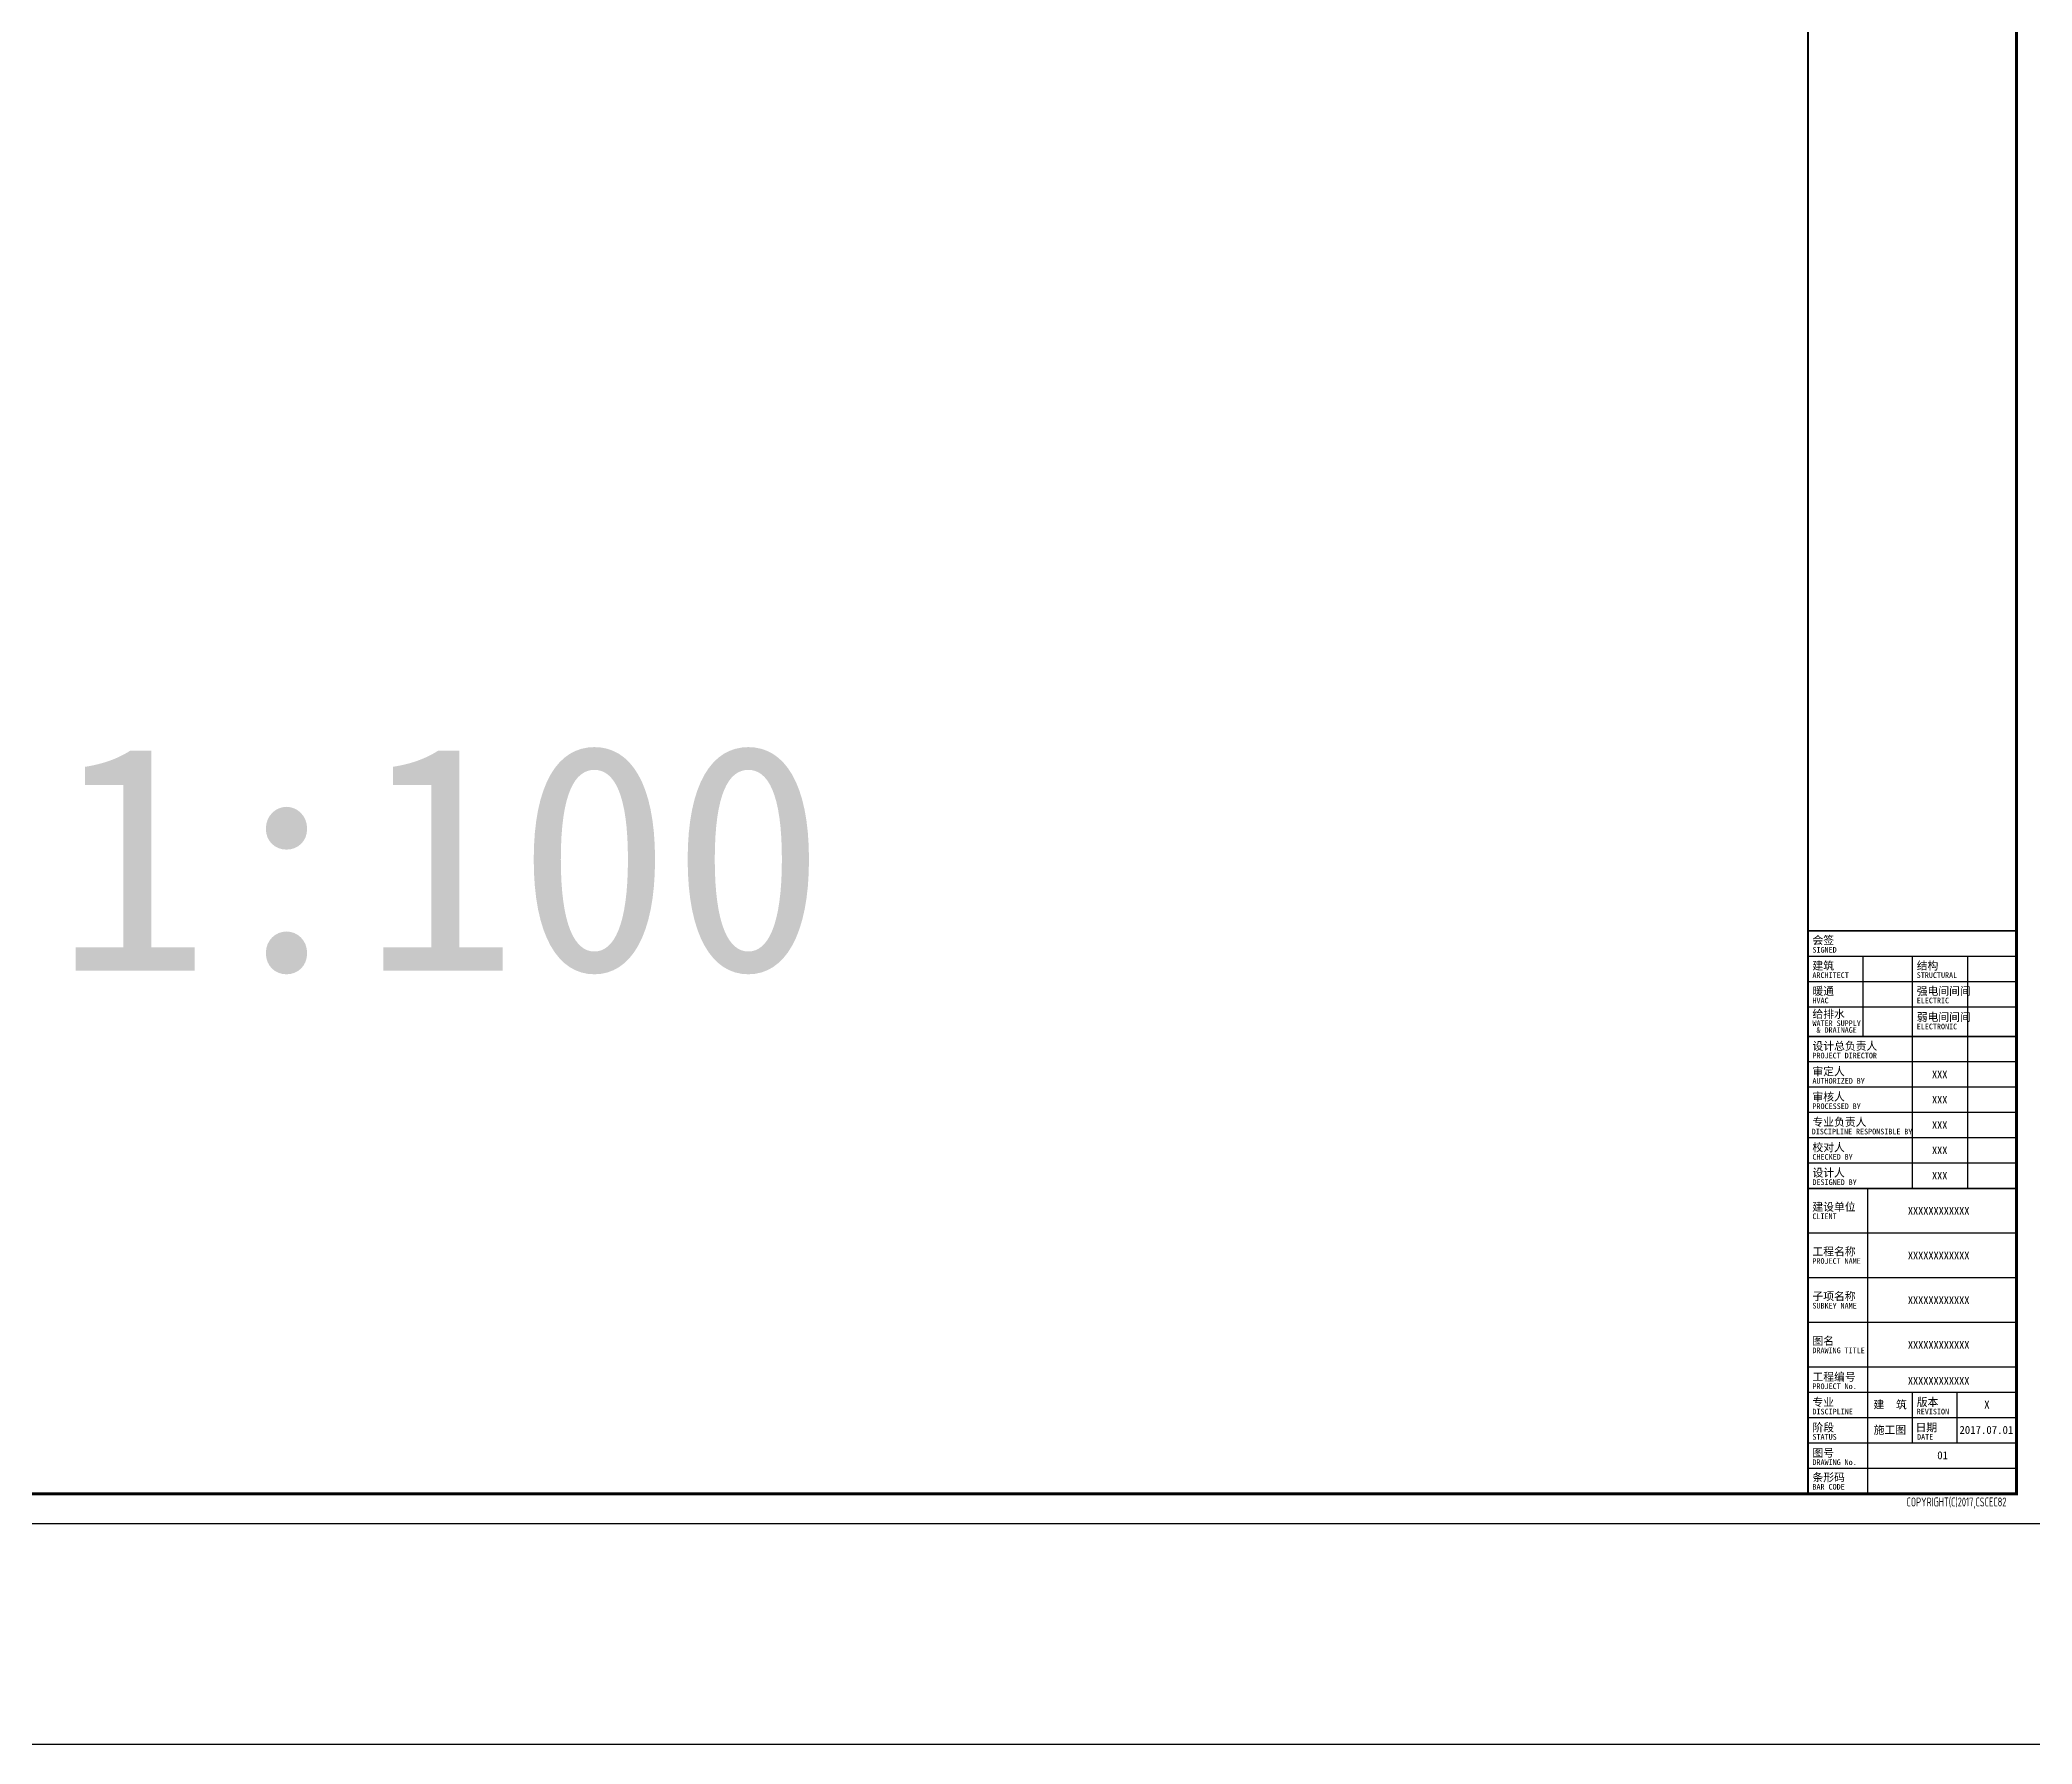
# Model space of a CAD drawing. Extents: x 6824721 to 16538177, y 2478193 to 6665639.
# Drawn here: x 7085560 to 7152425, y 2892982 to 2950191 of the extents above; entities that cross this region are included whole.
import ezdxf

# ---------------------------------------------------------------- set-up
doc = ezdxf.new("R2010")
doc.units = 0
doc.header["$LTSCALE"] = 10
for name, color, linetype in [('PUB_TEXT', 7, 'Continuous'), ('PUB_TITLE', 4, 'Continuous'), ('公共图框-144', 144, 'Continuous')]:
    doc.layers.add(name, color=color, linetype=linetype)
doc.styles.add('8B2_02', font='tssdeng.shx', dxfattribs={"width": 0.7, "bigfont": 'TSSDCHN.shx'})
doc.styles.add('8B2_03', font='', dxfattribs={"height": 3})
doc.styles.get('8B2_03').set_extended_font_data('SimSun')

# ---------------------------------------------------------------- blocks, each defined once
blk = doc.blocks.new('图签信息栏')
at = {"layer": '公共图框-144'}
for p, q in [((495759, -360261), (502759, -360261)), ((497609, -362961), (497609, -360261)), ((499259, -360261), (499259, -362961)), ((501109, -360261), (501109, -362961)), ((495759, -361111), (502759, -361111)), ((495759, -361961), (502759, -361961)), ((499259, -362961), (499259, -368061)), ((501109, -362961), (501109, -368061)), ((502759, -363811), (495759, -363811)), ((502759, -364661), (495759, -364661)), ((502759, -365511), (495759, -365511)), ((502759, -366361), (495759, -366361)), ((502759, -367211), (495759, -367211)), ((497759, -368061), (497759, -378311)), ((502759, -369561), (495759, -369561)), ((502759, -371061), (495759, -371061)), ((502759, -372561), (495759, -372561)), ((502759, -374061), (495759, -374061)), ((502759, -374061), (495759, -374061)), ((502759, -374911), (495759, -374911)), ((499259, -374911), (499259, -376611)), ((500759, -374911), (500759, -376611)), ((502759, -375761), (495759, -375761)), ((502759, -376611), (495759, -376611)), ((502759, -377461), (495759, -377461))]:
    blk.add_line(p, q, dxfattribs=at)
at = {"layer": '公共图框-144', "const_width": 50}
blk.add_lwpolyline([(495759, -359411), (502759, -359411), (502759, -378311), (495759, -378311)], close=True, dxfattribs=at)
at = {"layer": '公共图框-144', "const_width": 60}
for points in [[(502759, -362961), (495759, -362961)], [(495759, -368061), (502759, -368061)]]:
    blk.add_lwpolyline(points, dxfattribs=at)
at = {"layer": '公共图框-144', "style": '8B2_03'}
for s, height, p in [('会签', 265.8, (495910, -359859)), ('SIGNED', 189.9, (495910, -360145)), ('ARCHITECT', 189.9, (495910, -360995)), ('建筑', 265.8, (495910, -360716)), ('结构', 265.8, (499410, -360716)), ('STRUCTURAL', 189.9, (499410, -360995)), ('HVAC', 189.9, (495910, -361845)), ('暖通', 265.8, (495910, -361566)), ('强电间间间', 265.8, (499410, -361566)), ('ELECTRIC', 189.9, (499410, -361845)), ('给排水', 265.8, (495910, -362338)), ('弱电间间间', 265.8, (499410, -362440)), ('WATER', 189.9, (495910, -362610)), ('&', 190, (496045, -362836)), ('DRAINAGE', 189.9, (496315, -362836)), ('SUPPLY', 189.9, (496720, -362610)), ('ELECTRONIC', 189.9, (499410, -362719)), ('设计总负责人', 265.8, (495910, -363412)), ('PROJECT', 189.9, (495910, -363695)), ('DIRECTOR', 189.9, (496990, -363695)), ('AUTHORIZED', 189.9, (495910, -364545)), ('审定人', 265.8, (495910, -364266)), ('BY', 189.9, (497396, -364545)), ('XXX', 252.8, (499923, -364358)), ('审核人', 265.8, (495910, -365115)), ('XXX', 252.8, (499923, -365208)), ('PROCESSED', 189.9, (495910, -365395)), ('专业负责人', 265.8, (495910, -365962)), ('BY', 189.9, (497261, -365395)), ('DISCIPLINE', 189.9, (495886, -366245)), ('RESPONSIBLE', 189.87, (497372, -366245)), ('BY', 189.9, (498992, -366245)), ('XXX', 252.8, (499923, -366058)), ('校对人', 265.8, (495910, -366816)), ('CHECKED', 189.9, (495910, -367095)), ('BY', 189.9, (496990, -367095)), ('XXX', 252.8, (499923, -366908)), ('设计人', 265.8, (495910, -367666)), ('DESIGNED', 189.9, (495910, -367945)), ('BY', 189.9, (497125, -367945)), ('XXX', 252.8, (499923, -367758)), ('建设单位', 265.8, (495909, -368811)), ('CLIENT', 189.9, (495909, -369090)), ('XXXXXXXXXXXX', 252.81, (499114, -368938)), ('工程名称', 265.8, (495909, -370311)), ('PROJECT', 189.9, (495909, -370590)), ('NAME', 189.9, (496989, -370590)), ('XXXXXXXXXXXX', 252.81, (499114, -370438)), ('子项名称', 265.8, (495909, -371811)), ('XXXXXXXXXXXX', 252.81, (499114, -371938)), ('SUBKEY', 189.9, (495909, -372090)), ('NAME', 189.9, (496854, -372090)), ('图名', 265.8, (495909, -373311)), ('DRAWING', 189.9, (495909, -373590)), ('TITLE', 189.9, (496989, -373590)), ('工程编号', 265.8, (495910, -374516)), ('XXXXXXXXXXXX', 252.81, (499114, -374644)), ('PROJECT', 189.9, (495910, -374795)), ('专业', 265.8, (495910, -375365)), ('No.', 189.9, (496990, -374795)), ('版本', 265.8, (499410, -375366)), ('DISCIPLINE', 189.9, (495910, -375645)), ('建', 266, (497958, -375448)), ('筑', 266, (498714, -375448)), ('REVISION', 189.9, (499410, -375645)), ('X', 266, (501674, -375448)), ('STATUS', 189.9, (495910, -376495)), ('阶段', 265.8, (495910, -376216)), ('施工图', 265.8, (497965, -376298)), ('日期', 265.8, (499370, -376216)), ('DATE', 189.9, (499421, -376495)), ('2017.07.01', 265.8, (500843, -376298)), ('图号', 265.8, (495910, -377066)), ('条形码', 265.8, (495910, -377890)), ('DRAWING', 189.9, (495910, -377345)), ('No.', 189.9, (496990, -377345)), ('BAR', 189.9, (495910, -378170)), ('CODE', 189.9, (496450, -378170))]:
    blk.add_text(s, height=height, dxfattribs=at).set_placement(p)
blk = doc.blocks.new('A0图签 黑体')
at = {"layer": '公共图框-144', "const_width": 60}
blk.add_lwpolyline([(411659, -296211), (418659, -296211), (418659, -378311), (411659, -378311)], close=True, dxfattribs=at)
at = {"layer": '公共图框-144'}
blk.add_blockref('图签信息栏', (-84100, 0), dxfattribs=at)
at = {"layer": '公共图框-144', "style": '8B2_02', "width": 0.7}
blk.add_text('COPYRIGHT(C)2017,CSCEC82', height=300, dxfattribs=at).set_placement((414967, -378734))

msp = doc.modelspace()

# ---------------------------------------------------------------- linework, layer by layer
at = {"layer": 'PUB_TITLE'}
msp.add_lwpolyline([(7034000.2, 2900384.7), (7152900.2, 2900384.7), (7152900.2, 2984484.7), (7034000.2, 2984484.7)], close=True, dxfattribs=at)
at = {"layer": 'PUB_TITLE', "const_width": 100}
msp.add_lwpolyline([(7036500.2, 2901384.7), (7151900.2, 2901384.7), (7151900.2, 2983484.7), (7036500.2, 2983484.7)], close=True, dxfattribs=at)
at = {"layer": '公共图框-144'}
msp.add_line((6825393.7, 2892982.5), (7316400.2, 2892982.5), dxfattribs=at)

# ---------------------------------------------------------------- block references
at = {"layer": '公共图框-144', "rotation": 4.987572218754753e-08}
msp.add_blockref('A0图签 黑体', (6733241.2, 3279695.7), dxfattribs=at)

# ---------------------------------------------------------------- texts
at = {"layer": 'PUB_TEXT', "style": '8B2_03'}
msp.add_text('1:100', height=7594.94, rotation=0, dxfattribs=at).set_placement((7086087.7, 2918948.6))
at = {"layer": 'PUB_TEXT', "color": 4, "style": '8B2_03'}
for s, height, p in [('XXXXXXXXXXXX', 252.809, (7148255.6, 2906257.2)), ('01', 265.82, (7149239.2, 2902547.4))]:
    msp.add_text(s, height=height, rotation=0, dxfattribs=at).set_placement(p)

doc.saveas('drawing.dxf')
